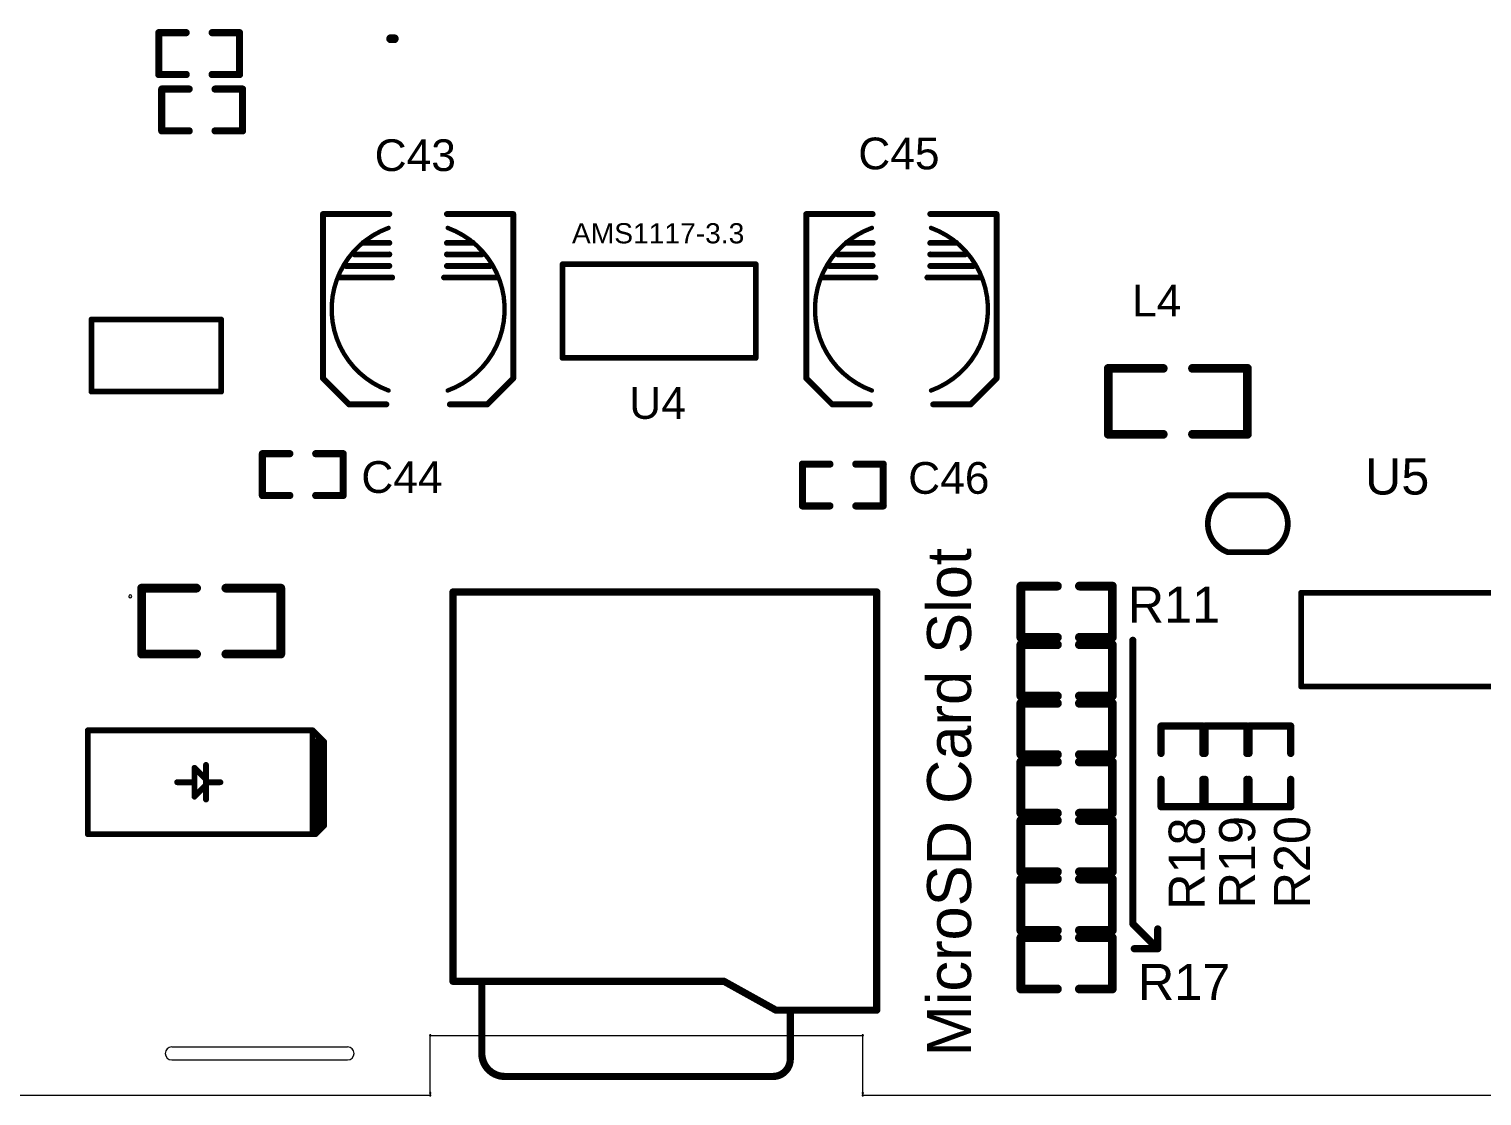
# Model space of a CAD drawing. Extents: x 183 to 535, y 17 to 466.
# Drawn here: x 273.8 to 324.2, y 98 to 135 of the extents above; entities that cross this region are included whole.
import ezdxf

# ---------------------------------------------------------------- set-up
doc = ezdxf.new("R2010")
doc.units = 0
doc.header["$MEASUREMENT"] = 0
doc.layers.get('0').update_dxf_attribs({"linetype": 'CONTINUOUS'})
doc.styles.get("Standard").update_dxf_attribs({"font": 'ARIAL.TTF'})

msp = doc.modelspace()

# ---------------------------------------------------------------- linework, layer by layer
at = {"color": 0, "lineweight": 0}
for p, q in [((287.685, 100.142), (302.685, 100.142)), ((287.685, 98.142), (287.685, 100.142)), ((302.685, 98.142), (302.685, 100.142)), ((254.766, 98.069), (287.685, 98.069)), ((302.685, 98.069), (339.266, 98.069))]:
    msp.add_line(p, q, dxfattribs=at)
at = {"color": 0, "linetype": 'Continuous', "lineweight": 0}
for p, q in [((278.716, 99.743), (284.816, 99.743)), ((278.716, 99.293), (284.816, 99.293))]:
    msp.add_line(p, q, dxfattribs=at)
at = {"color": 0, "lineweight": 0}
for points, const_width in [([(278.27, 134.912), (279.22, 134.912)], 0.25), ([(278.27, 133.462), (278.27, 134.912)], 0.25), ([(280.12, 134.912), (281.07, 134.912)], 0.25), ([(281.07, 133.462), (281.07, 134.912)], 0.25), ([(286.31, 134.702), (286.437, 134.702)], 0.305), ([(278.27, 133.462), (279.22, 133.462)], 0.25), ([(280.12, 133.462), (281.07, 133.462)], 0.25), ([(278.371, 132.957), (279.321, 132.957)], 0.25), ([(278.371, 131.507), (278.371, 132.957)], 0.25), ([(280.221, 132.957), (281.171, 132.957)], 0.25), ([(281.171, 131.507), (281.171, 132.957)], 0.25), ([(278.371, 131.507), (279.321, 131.507)], 0.25), ([(280.221, 131.507), (281.171, 131.507)], 0.25), ([(283.964, 128.623), (286.264, 128.623)], 0.203), ([(283.964, 122.923), (283.964, 128.623)], 0.203), ([(288.264, 128.623), (290.564, 128.623)], 0.203), ([(290.564, 122.923), (290.564, 128.623)], 0.203), ([(300.728, 122.923), (300.728, 128.623)], 0.203), ([(300.728, 128.623), (303.028, 128.623)], 0.203), ([(305.028, 128.623), (307.328, 128.623)], 0.203), ([(307.328, 122.923), (307.328, 128.623)], 0.203), ([(285.364, 127.623), (286.264, 127.623)], 0.203), ([(288.264, 127.623), (289.164, 127.623)], 0.203), ([(302.128, 127.623), (303.028, 127.623)], 0.203), ([(305.028, 127.623), (305.928, 127.623)], 0.203), ([(285.064, 127.223), (286.264, 127.223)], 0.203), ([(288.264, 127.223), (289.464, 127.223)], 0.203), ([(301.828, 127.223), (303.028, 127.223)], 0.203), ([(305.028, 127.223), (306.228, 127.223)], 0.203), ([(284.564, 126.423), (286.364, 126.423)], 0.203), ([(284.764, 126.823), (286.264, 126.823)], 0.203), ([(288.164, 126.423), (289.964, 126.423)], 0.203), ([(288.264, 126.823), (289.764, 126.823)], 0.203), ([(292.274, 126.884), (298.974, 126.884)], 0.2), ([(292.274, 123.634), (292.274, 126.884)], 0.2), ([(298.974, 123.634), (298.974, 126.884)], 0.2), ([(301.328, 126.423), (303.128, 126.423)], 0.203), ([(301.528, 126.823), (303.028, 126.823)], 0.203), ([(304.928, 126.423), (306.728, 126.423)], 0.203), ([(305.028, 126.823), (306.528, 126.823)], 0.203), ([(275.932, 122.466), (275.932, 124.966)], 0.2), ([(275.932, 124.966), (280.432, 124.966)], 0.2), ([(280.432, 122.466), (280.432, 124.966)], 0.2), ([(292.274, 123.634), (298.974, 123.634)], 0.2), ([(283.964, 122.923), (284.864, 122.023)], 0.203), ([(289.664, 122.023), (290.564, 122.923)], 0.203), ([(300.728, 122.923), (301.628, 122.023)], 0.203), ([(306.428, 122.023), (307.328, 122.923)], 0.203), ([(311.202, 120.986), (311.202, 123.272)], 0.305), ([(311.202, 123.272), (313.107, 123.272)], 0.305), ([(314.123, 123.272), (316.028, 123.272)], 0.305), ([(316.028, 120.986), (316.028, 123.272)], 0.305), ([(275.932, 122.466), (280.432, 122.466)], 0.2), ([(284.864, 122.023), (286.164, 122.023)], 0.203), ([(288.364, 122.023), (289.664, 122.023)], 0.203), ([(301.628, 122.023), (302.928, 122.023)], 0.203), ([(305.128, 122.023), (306.428, 122.023)], 0.203), ([(311.202, 120.986), (313.107, 120.986)], 0.305), ([(314.123, 120.986), (316.028, 120.986)], 0.305), ([(281.862, 120.314), (282.812, 120.314)], 0.25), ([(281.862, 118.864), (281.862, 120.314)], 0.25), ([(283.712, 120.314), (284.662, 120.314)], 0.25), ([(284.662, 118.864), (284.662, 120.314)], 0.25), ([(300.596, 118.502), (300.596, 119.952)], 0.25), ([(300.596, 119.952), (301.546, 119.952)], 0.25), ([(302.446, 119.952), (303.396, 119.952)], 0.25), ([(303.396, 118.502), (303.396, 119.952)], 0.25), ([(281.862, 118.864), (282.812, 118.864)], 0.25), ([(283.712, 118.864), (284.662, 118.864)], 0.25), ([(315.345, 118.871), (316.74, 118.871)], 0.2), ([(300.596, 118.502), (301.546, 118.502)], 0.25), ([(302.446, 118.502), (303.396, 118.502)], 0.25), ([(315.345, 116.899), (316.74, 116.899)], 0.2), ([(277.674, 115.652), (279.579, 115.652)], 0.305), ([(277.674, 113.366), (277.674, 115.652)], 0.305), ([(280.595, 115.652), (282.5, 115.652)], 0.305), ([(282.5, 113.366), (282.5, 115.652)], 0.305), ([(288.472, 115.519), (303.172, 115.519)], 0.25), ([(288.472, 102.019), (288.472, 115.519)], 0.25), ([(288.472, 115.519), (303.172, 115.519)], 0.25), ([(288.472, 102.019), (288.472, 115.519)], 0.25), ([(303.172, 101.019), (303.172, 115.519)], 0.25), ([(303.172, 101.019), (303.172, 115.519)], 0.25), ([(308.168, 113.944), (308.168, 115.722)], 0.305), ([(308.168, 115.722), (309.438, 115.722)], 0.305), ([(310.2, 115.722), (311.343, 115.722)], 0.305), ([(311.343, 113.944), (311.343, 115.722)], 0.305), ([(317.89, 115.491), (324.59, 115.491)], 0.2), ([(317.89, 112.241), (317.89, 115.491)], 0.2), ([(308.168, 113.944), (309.438, 113.944)], 0.305), ([(310.2, 113.944), (311.343, 113.944)], 0.305), ([(312.054, 104.52), (312.054, 113.842)], 0.25), ([(277.674, 113.366), (279.579, 113.366)], 0.305), ([(280.595, 113.366), (282.5, 113.366)], 0.305), ([(308.168, 111.912), (308.168, 113.69)], 0.305), ([(308.168, 113.69), (309.438, 113.69)], 0.305), ([(310.2, 113.69), (311.343, 113.69)], 0.305), ([(311.343, 111.912), (311.343, 113.69)], 0.305), ([(308.168, 111.912), (309.438, 111.912)], 0.305), ([(310.2, 111.912), (311.343, 111.912)], 0.305), ([(317.89, 112.241), (324.59, 112.241)], 0.2), ([(308.168, 109.88), (308.168, 111.658)], 0.305), ([(308.168, 111.658), (309.438, 111.658)], 0.305), ([(310.2, 111.658), (311.343, 111.658)], 0.305), ([(311.343, 109.88), (311.343, 111.658)], 0.305), ([(313.033, 110.871), (314.483, 110.871)], 0.25), ([(313.033, 109.921), (313.033, 110.871)], 0.25), ([(314.483, 109.921), (314.483, 110.871)], 0.25), ([(314.557, 110.871), (316.007, 110.871)], 0.25), ([(314.557, 109.921), (314.557, 110.871)], 0.25), ([(316.007, 109.921), (316.007, 110.871)], 0.25), ([(316.081, 110.871), (317.531, 110.871)], 0.25), ([(316.081, 109.921), (316.081, 110.871)], 0.25), ([(317.531, 109.921), (317.531, 110.871)], 0.25), ([(275.806, 107.121), (275.806, 110.721)], 0.203), ([(275.806, 110.721), (283.606, 110.721)], 0.203), ([(283.606, 110.721), (284.006, 110.321)], 0.203), ([(283.606, 107.221), (283.606, 110.721)], 0.203), ([(283.706, 107.121), (283.706, 110.321)], 0.203), ([(283.706, 110.321), (284.006, 110.021)], 0.203), ([(283.706, 107.521), (283.706, 110.321)], 0.203), ([(283.828, 107.242), (283.828, 110.499)], 0.203), ([(284.006, 107.421), (284.006, 110.321)], 0.203), ([(283.879, 107.893), (283.879, 110.149)], 0.203), ([(284.006, 107.821), (284.006, 110.021)], 0.203), ([(308.168, 109.88), (309.438, 109.88)], 0.305), ([(310.2, 109.88), (311.343, 109.88)], 0.305), ([(279.506, 109.421), (279.906, 109.021)], 0.203), ([(279.506, 108.921), (279.506, 109.421)], 0.203), ([(279.906, 108.321), (279.906, 109.521)], 0.203), ([(308.168, 107.848), (308.168, 109.626)], 0.305), ([(308.168, 109.626), (309.438, 109.626)], 0.305), ([(310.2, 109.626), (311.343, 109.626)], 0.305), ([(311.343, 107.848), (311.343, 109.626)], 0.305), ([(278.906, 108.921), (279.506, 108.921)], 0.203), ([(279.506, 108.421), (279.506, 108.921)], 0.203), ([(279.506, 108.421), (279.906, 108.821)], 0.203), ([(279.906, 108.821), (279.906, 109.021)], 0.203), ([(279.906, 108.921), (280.406, 108.921)], 0.203), ([(313.033, 108.071), (313.033, 109.021)], 0.25), ([(314.483, 108.071), (314.483, 109.021)], 0.25), ([(314.557, 108.071), (314.557, 109.021)], 0.25), ([(316.007, 108.071), (316.007, 109.021)], 0.25), ([(316.081, 108.071), (316.081, 109.021)], 0.25), ([(317.531, 108.071), (317.531, 109.021)], 0.25), ([(283.706, 107.521), (284.006, 107.821)], 0.203), ([(308.168, 107.848), (309.438, 107.848)], 0.305), ([(310.2, 107.848), (311.343, 107.848)], 0.305), ([(313.033, 108.071), (314.483, 108.071)], 0.25), ([(314.557, 108.071), (316.007, 108.071)], 0.25), ([(316.081, 108.071), (317.531, 108.071)], 0.25), ([(283.706, 107.121), (284.006, 107.421)], 0.203), ([(283.706, 107.121), (283.828, 107.242)], 0.203), ([(308.168, 105.816), (308.168, 107.594)], 0.305), ([(308.168, 107.594), (309.438, 107.594)], 0.305), ([(310.2, 107.594), (311.343, 107.594)], 0.305), ([(311.343, 105.816), (311.343, 107.594)], 0.305), ([(275.806, 107.121), (283.706, 107.121)], 0.203), ([(308.168, 105.816), (309.438, 105.816)], 0.305), ([(310.2, 105.816), (311.343, 105.816)], 0.305), ([(308.168, 103.784), (308.168, 105.562)], 0.305), ([(308.168, 105.562), (309.438, 105.562)], 0.305), ([(310.2, 105.562), (311.343, 105.562)], 0.305), ([(311.343, 103.784), (311.343, 105.562)], 0.305), ([(312.054, 104.012), (312.054, 104.52)], 0.25), ([(308.168, 103.784), (309.438, 103.784)], 0.305), ([(310.2, 103.784), (311.343, 103.784)], 0.305), ([(312.054, 104.012), (312.918, 103.149)], 0.25), ([(312.918, 103.149), (312.918, 103.834)], 0.25), ([(308.168, 101.752), (308.168, 103.53)], 0.305), ([(308.168, 103.53), (309.438, 103.53)], 0.305), ([(310.2, 103.53), (311.343, 103.53)], 0.305), ([(311.343, 101.752), (311.343, 103.53)], 0.305), ([(312.105, 103.149), (312.918, 103.149)], 0.25), ([(288.472, 102.019), (297.872, 102.019)], 0.25), ([(288.472, 102.019), (297.872, 102.019)], 0.25), ([(289.472, 99.519), (289.472, 102.019)], 0.25), ([(289.472, 99.519), (289.472, 102.019)], 0.25), ([(297.872, 102.019), (299.672, 101.019)], 0.25), ([(297.872, 102.019), (299.672, 101.019)], 0.25), ([(308.168, 101.752), (309.438, 101.752)], 0.305), ([(310.2, 101.752), (311.343, 101.752)], 0.305), ([(299.672, 101.019), (303.172, 101.019)], 0.25), ([(299.672, 101.019), (303.172, 101.019)], 0.25), ([(300.172, 99.319), (300.172, 101.019)], 0.25), ([(300.172, 99.319), (300.172, 101.019)], 0.25), ([(290.272, 98.719), (299.572, 98.719)], 0.25), ([(290.272, 98.719), (299.572, 98.719)], 0.25)]:
    msp.add_lwpolyline(points, dxfattribs=dict(at, const_width=const_width))
for points, const_width in [([(278.207, 134.912, 1), (278.332, 134.912, 1)], 0.125), ([(278.207, 134.912, 1), (278.332, 134.912, 1)], 0.125), ([(279.157, 134.912, 1), (279.282, 134.912, 1)], 0.125), ([(280.057, 134.912, 1), (280.182, 134.912, 1)], 0.125), ([(281.007, 134.912, 1), (281.132, 134.912, 1)], 0.125), ([(281.007, 134.912, 1), (281.132, 134.912, 1)], 0.125), ([(286.387, 134.702, 1), (286.234, 134.702, 1)], 0.152), ([(286.514, 134.702, 1), (286.361, 134.702, 1)], 0.152), ([(278.207, 133.462, 1), (278.332, 133.462, 1)], 0.125), ([(278.207, 133.462, 1), (278.332, 133.462, 1)], 0.125), ([(279.157, 133.462, 1), (279.282, 133.462, 1)], 0.125), ([(280.057, 133.462, 1), (280.182, 133.462, 1)], 0.125), ([(281.007, 133.462, 1), (281.132, 133.462, 1)], 0.125), ([(281.007, 133.462, 1), (281.132, 133.462, 1)], 0.125), ([(278.309, 132.957, 1), (278.434, 132.957, 1)], 0.125), ([(278.309, 132.957, 1), (278.434, 132.957, 1)], 0.125), ([(279.259, 132.957, 1), (279.384, 132.957, 1)], 0.125), ([(280.159, 132.957, 1), (280.284, 132.957, 1)], 0.125), ([(281.109, 132.957, 1), (281.234, 132.957, 1)], 0.125), ([(281.109, 132.957, 1), (281.234, 132.957, 1)], 0.125), ([(278.309, 131.507, 1), (278.434, 131.507, 1)], 0.125), ([(278.309, 131.507, 1), (278.434, 131.507, 1)], 0.125), ([(279.259, 131.507, 1), (279.384, 131.507, 1)], 0.125), ([(280.159, 131.507, 1), (280.284, 131.507, 1)], 0.125), ([(281.109, 131.507, 1), (281.234, 131.507, 1)], 0.125), ([(281.109, 131.507, 1), (281.234, 131.507, 1)], 0.125), ([(283.913, 128.623, 1), (284.015, 128.623, 1)], 0.102), ([(283.913, 128.623, 1), (284.015, 128.623, 1)], 0.102), ([(286.213, 128.623, 1), (286.315, 128.623, 1)], 0.102), ([(288.213, 128.623, 1), (288.315, 128.623, 1)], 0.102), ([(290.513, 128.623, 1), (290.615, 128.623, 1)], 0.102), ([(290.513, 128.623, 1), (290.615, 128.623, 1)], 0.102), ([(300.677, 128.623, 1), (300.779, 128.623, 1)], 0.102), ([(300.677, 128.623, 1), (300.779, 128.623, 1)], 0.102), ([(302.977, 128.623, 1), (303.079, 128.623, 1)], 0.102), ([(304.977, 128.623, 1), (305.079, 128.623, 1)], 0.102), ([(307.277, 128.623, 1), (307.379, 128.623, 1)], 0.102), ([(307.277, 128.623, 1), (307.379, 128.623, 1)], 0.102), ([(286.2, 128.142, 1), (286.276, 128.142, 1)], 0.0762), ([(288.252, 128.142, 1), (288.328, 128.142, 1)], 0.0762), ([(302.964, 128.142, 1), (303.04, 128.142, 1)], 0.0762), ([(305.016, 128.142, 1), (305.092, 128.142, 1)], 0.0762), ([(285.313, 127.623, 1), (285.415, 127.623, 1)], 0.102), ([(286.213, 127.623, 1), (286.315, 127.623, 1)], 0.102), ([(288.213, 127.623, 1), (288.315, 127.623, 1)], 0.102), ([(289.113, 127.623, 1), (289.215, 127.623, 1)], 0.102), ([(302.077, 127.623, 1), (302.179, 127.623, 1)], 0.102), ([(302.977, 127.623, 1), (303.079, 127.623, 1)], 0.102), ([(304.977, 127.623, 1), (305.079, 127.623, 1)], 0.102), ([(305.877, 127.623, 1), (305.979, 127.623, 1)], 0.102), ([(285.013, 127.223, 1), (285.115, 127.223, 1)], 0.102), ([(286.213, 127.223, 1), (286.315, 127.223, 1)], 0.102), ([(288.213, 127.223, 1), (288.315, 127.223, 1)], 0.102), ([(289.413, 127.223, 1), (289.515, 127.223, 1)], 0.102), ([(301.777, 127.223, 1), (301.879, 127.223, 1)], 0.102), ([(302.977, 127.223, 1), (303.079, 127.223, 1)], 0.102), ([(304.977, 127.223, 1), (305.079, 127.223, 1)], 0.102), ([(306.177, 127.223, 1), (306.279, 127.223, 1)], 0.102), ([(284.513, 126.423, 1), (284.615, 126.423, 1)], 0.102), ([(284.713, 126.823, 1), (284.815, 126.823, 1)], 0.102), ([(286.213, 126.823, 1), (286.315, 126.823, 1)], 0.102), ([(286.313, 126.423, 1), (286.415, 126.423, 1)], 0.102), ([(288.113, 126.423, 1), (288.215, 126.423, 1)], 0.102), ([(288.213, 126.823, 1), (288.315, 126.823, 1)], 0.102), ([(289.713, 126.823, 1), (289.815, 126.823, 1)], 0.102), ([(289.913, 126.423, 1), (290.015, 126.423, 1)], 0.102), ([(292.324, 126.884, 1), (292.224, 126.884, 1)], 0.1), ([(292.324, 126.884, 1), (292.224, 126.884, 1)], 0.1), ([(299.024, 126.884, 1), (298.924, 126.884, 1)], 0.1), ([(299.024, 126.884, 1), (298.924, 126.884, 1)], 0.1), ([(301.277, 126.423, 1), (301.379, 126.423, 1)], 0.102), ([(301.477, 126.823, 1), (301.579, 126.823, 1)], 0.102), ([(302.977, 126.823, 1), (303.079, 126.823, 1)], 0.102), ([(303.077, 126.423, 1), (303.179, 126.423, 1)], 0.102), ([(304.877, 126.423, 1), (304.979, 126.423, 1)], 0.102), ([(304.977, 126.823, 1), (305.079, 126.823, 1)], 0.102), ([(306.477, 126.823, 1), (306.579, 126.823, 1)], 0.102), ([(306.677, 126.423, 1), (306.779, 126.423, 1)], 0.102), ([(275.882, 124.966, 1), (275.982, 124.966, 1)], 0.1), ([(275.882, 124.966, 1), (275.982, 124.966, 1)], 0.1), ([(280.382, 124.966, 1), (280.482, 124.966, 1)], 0.1), ([(280.382, 124.966, 1), (280.482, 124.966, 1)], 0.1), ([(292.324, 123.634, 1), (292.224, 123.634, 1)], 0.1), ([(292.324, 123.634, 1), (292.224, 123.634, 1)], 0.1), ([(299.024, 123.634, 1), (298.924, 123.634, 1)], 0.1), ([(299.024, 123.634, 1), (298.924, 123.634, 1)], 0.1), ([(283.913, 122.923, 1), (284.015, 122.923, 1)], 0.102), ([(283.913, 122.923, 1), (284.015, 122.923, 1)], 0.102), ([(290.513, 122.923, 1), (290.615, 122.923, 1)], 0.102), ([(290.513, 122.923, 1), (290.615, 122.923, 1)], 0.102), ([(300.677, 122.923, 1), (300.779, 122.923, 1)], 0.102), ([(300.677, 122.923, 1), (300.779, 122.923, 1)], 0.102), ([(307.277, 122.923, 1), (307.379, 122.923, 1)], 0.102), ([(307.277, 122.923, 1), (307.379, 122.923, 1)], 0.102), ([(311.279, 123.272, 1), (311.126, 123.272, 1)], 0.152), ([(311.279, 123.272, 1), (311.126, 123.272, 1)], 0.152), ([(313.184, 123.272, 1), (313.031, 123.272, 1)], 0.152), ([(314.2, 123.272, 1), (314.047, 123.272, 1)], 0.152), ([(316.105, 123.272, 1), (315.952, 123.272, 1)], 0.152), ([(316.105, 123.272, 1), (315.952, 123.272, 1)], 0.152), ([(275.882, 122.466, 1), (275.982, 122.466, 1)], 0.1), ([(275.882, 122.466, 1), (275.982, 122.466, 1)], 0.1), ([(280.382, 122.466, 1), (280.482, 122.466, 1)], 0.1), ([(280.382, 122.466, 1), (280.482, 122.466, 1)], 0.1), ([(286.2, 122.504, 1), (286.276, 122.504, 1)], 0.0762), ([(288.252, 122.504, 1), (288.328, 122.504, 1)], 0.0762), ([(302.964, 122.504, 1), (303.04, 122.504, 1)], 0.0762), ([(305.016, 122.504, 1), (305.092, 122.504, 1)], 0.0762), ([(284.813, 122.023, 1), (284.915, 122.023, 1)], 0.102), ([(284.813, 122.023, 1), (284.915, 122.023, 1)], 0.102), ([(286.113, 122.023, 1), (286.215, 122.023, 1)], 0.102), ([(288.313, 122.023, 1), (288.415, 122.023, 1)], 0.102), ([(289.613, 122.023, 1), (289.715, 122.023, 1)], 0.102), ([(289.613, 122.023, 1), (289.715, 122.023, 1)], 0.102), ([(301.577, 122.023, 1), (301.679, 122.023, 1)], 0.102), ([(301.577, 122.023, 1), (301.679, 122.023, 1)], 0.102), ([(302.877, 122.023, 1), (302.979, 122.023, 1)], 0.102), ([(305.077, 122.023, 1), (305.179, 122.023, 1)], 0.102), ([(306.377, 122.023, 1), (306.479, 122.023, 1)], 0.102), ([(306.377, 122.023, 1), (306.479, 122.023, 1)], 0.102), ([(311.279, 120.986, 1), (311.126, 120.986, 1)], 0.152), ([(311.279, 120.986, 1), (311.126, 120.986, 1)], 0.152), ([(313.184, 120.986, 1), (313.031, 120.986, 1)], 0.152), ([(314.2, 120.986, 1), (314.047, 120.986, 1)], 0.152), ([(316.105, 120.986, 1), (315.952, 120.986, 1)], 0.152), ([(316.105, 120.986, 1), (315.952, 120.986, 1)], 0.152), ([(281.925, 120.314, 1), (281.8, 120.314, 1)], 0.125), ([(281.925, 120.314, 1), (281.8, 120.314, 1)], 0.125), ([(282.875, 120.314, 1), (282.75, 120.314, 1)], 0.125), ([(283.775, 120.314, 1), (283.65, 120.314, 1)], 0.125), ([(284.725, 120.314, 1), (284.6, 120.314, 1)], 0.125), ([(284.725, 120.314, 1), (284.6, 120.314, 1)], 0.125), ([(300.659, 119.952, 1), (300.534, 119.952, 1)], 0.125), ([(300.659, 119.952, 1), (300.534, 119.952, 1)], 0.125), ([(301.609, 119.952, 1), (301.484, 119.952, 1)], 0.125), ([(302.509, 119.952, 1), (302.384, 119.952, 1)], 0.125), ([(303.459, 119.952, 1), (303.334, 119.952, 1)], 0.125), ([(303.459, 119.952, 1), (303.334, 119.952, 1)], 0.125), ([(281.925, 118.864, 1), (281.8, 118.864, 1)], 0.125), ([(281.925, 118.864, 1), (281.8, 118.864, 1)], 0.125), ([(282.875, 118.864, 1), (282.75, 118.864, 1)], 0.125), ([(283.775, 118.864, 1), (283.65, 118.864, 1)], 0.125), ([(284.725, 118.864, 1), (284.6, 118.864, 1)], 0.125), ([(284.725, 118.864, 1), (284.6, 118.864, 1)], 0.125), ([(315.395, 118.871, 1), (315.295, 118.871, 1)], 0.1), ([(315.395, 118.871, 1), (315.295, 118.871, 1)], 0.1), ([(316.79, 118.871, 1), (316.69, 118.871, 1)], 0.1), ([(316.79, 118.871, 1), (316.69, 118.871, 1)], 0.1), ([(300.659, 118.502, 1), (300.534, 118.502, 1)], 0.125), ([(300.659, 118.502, 1), (300.534, 118.502, 1)], 0.125), ([(301.609, 118.502, 1), (301.484, 118.502, 1)], 0.125), ([(302.509, 118.502, 1), (302.384, 118.502, 1)], 0.125), ([(303.459, 118.502, 1), (303.334, 118.502, 1)], 0.125), ([(303.459, 118.502, 1), (303.334, 118.502, 1)], 0.125), ([(315.395, 116.899, 1), (315.295, 116.899, 1)], 0.1), ([(315.395, 116.899, 1), (315.295, 116.899, 1)], 0.1), ([(316.79, 116.899, 1), (316.69, 116.899, 1)], 0.1), ([(316.79, 116.899, 1), (316.69, 116.899, 1)], 0.1), ([(277.751, 115.652, 1), (277.598, 115.652, 1)], 0.152), ([(277.751, 115.652, 1), (277.598, 115.652, 1)], 0.152), ([(279.656, 115.652, 1), (279.503, 115.652, 1)], 0.152), ([(280.672, 115.652, 1), (280.519, 115.652, 1)], 0.152), ([(282.577, 115.652, 1), (282.424, 115.652, 1)], 0.152), ([(282.577, 115.652, 1), (282.424, 115.652, 1)], 0.152), ([(288.472, 115.581, 1), (288.472, 115.456, 1)], 0.125), ([(288.472, 115.581, 1), (288.472, 115.456, 1)], 0.125), ([(303.172, 115.581, 1), (303.172, 115.456, 1)], 0.125), ([(303.172, 115.581, 1), (303.172, 115.456, 1)], 0.125), ([(303.172, 115.581, 1), (303.172, 115.456, 1)], 0.125), ([(303.172, 115.581, 1), (303.172, 115.456, 1)], 0.125), ([(308.245, 115.722, 1), (308.092, 115.722, 1)], 0.152), ([(308.245, 115.722, 1), (308.092, 115.722, 1)], 0.152), ([(309.515, 115.722, 1), (309.362, 115.722, 1)], 0.152), ([(310.277, 115.722, 1), (310.124, 115.722, 1)], 0.152), ([(311.42, 115.722, 1), (311.267, 115.722, 1)], 0.152), ([(311.42, 115.722, 1), (311.267, 115.722, 1)], 0.152), ([(317.84, 115.491, 1), (317.94, 115.491, 1)], 0.1), ([(317.84, 115.491, 1), (317.94, 115.491, 1)], 0.1), ([(308.245, 113.944, 1), (308.092, 113.944, 1)], 0.152), ([(308.245, 113.944, 1), (308.092, 113.944, 1)], 0.152), ([(309.515, 113.944, 1), (309.362, 113.944, 1)], 0.152), ([(310.277, 113.944, 1), (310.124, 113.944, 1)], 0.152), ([(311.42, 113.944, 1), (311.267, 113.944, 1)], 0.152), ([(311.42, 113.944, 1), (311.267, 113.944, 1)], 0.152), ([(311.992, 113.842, 1), (312.117, 113.842, 1)], 0.125), ([(277.751, 113.366, 1), (277.598, 113.366, 1)], 0.152), ([(277.751, 113.366, 1), (277.598, 113.366, 1)], 0.152), ([(279.656, 113.366, 1), (279.503, 113.366, 1)], 0.152), ([(280.672, 113.366, 1), (280.519, 113.366, 1)], 0.152), ([(282.577, 113.366, 1), (282.424, 113.366, 1)], 0.152), ([(282.577, 113.366, 1), (282.424, 113.366, 1)], 0.152), ([(308.245, 113.69, 1), (308.092, 113.69, 1)], 0.152), ([(308.245, 113.69, 1), (308.092, 113.69, 1)], 0.152), ([(309.515, 113.69, 1), (309.362, 113.69, 1)], 0.152), ([(310.277, 113.69, 1), (310.124, 113.69, 1)], 0.152), ([(311.42, 113.69, 1), (311.267, 113.69, 1)], 0.152), ([(311.42, 113.69, 1), (311.267, 113.69, 1)], 0.152), ([(308.245, 111.912, 1), (308.092, 111.912, 1)], 0.152), ([(308.245, 111.912, 1), (308.092, 111.912, 1)], 0.152), ([(309.515, 111.912, 1), (309.362, 111.912, 1)], 0.152), ([(310.277, 111.912, 1), (310.124, 111.912, 1)], 0.152), ([(311.42, 111.912, 1), (311.267, 111.912, 1)], 0.152), ([(311.42, 111.912, 1), (311.267, 111.912, 1)], 0.152), ([(317.84, 112.241, 1), (317.94, 112.241, 1)], 0.1), ([(317.84, 112.241, 1), (317.94, 112.241, 1)], 0.1), ([(308.245, 111.658, 1), (308.092, 111.658, 1)], 0.152), ([(308.245, 111.658, 1), (308.092, 111.658, 1)], 0.152), ([(309.515, 111.658, 1), (309.362, 111.658, 1)], 0.152), ([(310.277, 111.658, 1), (310.124, 111.658, 1)], 0.152), ([(311.42, 111.658, 1), (311.267, 111.658, 1)], 0.152), ([(311.42, 111.658, 1), (311.267, 111.658, 1)], 0.152), ([(313.033, 110.933, 1), (313.033, 110.808, 1)], 0.125), ([(313.033, 110.933, 1), (313.033, 110.808, 1)], 0.125), ([(314.483, 110.933, 1), (314.483, 110.808, 1)], 0.125), ([(314.483, 110.933, 1), (314.483, 110.808, 1)], 0.125), ([(314.557, 110.933, 1), (314.557, 110.808, 1)], 0.125), ([(314.557, 110.933, 1), (314.557, 110.808, 1)], 0.125), ([(316.007, 110.933, 1), (316.007, 110.808, 1)], 0.125), ([(316.007, 110.933, 1), (316.007, 110.808, 1)], 0.125), ([(316.081, 110.933, 1), (316.081, 110.808, 1)], 0.125), ([(316.081, 110.933, 1), (316.081, 110.808, 1)], 0.125), ([(317.531, 110.933, 1), (317.531, 110.808, 1)], 0.125), ([(317.531, 110.933, 1), (317.531, 110.808, 1)], 0.125), ([(275.756, 110.721, 1), (275.857, 110.721, 1)], 0.102), ([(275.756, 110.721, 1), (275.857, 110.721, 1)], 0.102), ([(283.556, 110.721, 1), (283.657, 110.721, 1)], 0.102), ([(283.556, 110.721, 1), (283.657, 110.721, 1)], 0.102), ([(283.556, 110.721, 1), (283.657, 110.721, 1)], 0.102), ([(283.656, 110.321, 1), (283.757, 110.321, 1)], 0.102), ([(283.656, 110.321, 1), (283.757, 110.321, 1)], 0.102), ([(283.656, 110.321, 1), (283.757, 110.321, 1)], 0.102), ([(283.777, 110.499, 1), (283.879, 110.499, 1)], 0.102), ([(283.956, 110.321, 1), (284.057, 110.321, 1)], 0.102), ([(283.956, 110.321, 1), (284.057, 110.321, 1)], 0.102), ([(283.828, 110.149, 1), (283.929, 110.149, 1)], 0.102), ([(283.956, 110.021, 1), (284.057, 110.021, 1)], 0.102), ([(283.956, 110.021, 1), (284.057, 110.021, 1)], 0.102), ([(308.245, 109.88, 1), (308.092, 109.88, 1)], 0.152), ([(308.245, 109.88, 1), (308.092, 109.88, 1)], 0.152), ([(309.515, 109.88, 1), (309.362, 109.88, 1)], 0.152), ([(310.277, 109.88, 1), (310.124, 109.88, 1)], 0.152), ([(311.42, 109.88, 1), (311.267, 109.88, 1)], 0.152), ([(311.42, 109.88, 1), (311.267, 109.88, 1)], 0.152), ([(313.033, 109.983, 1), (313.033, 109.858, 1)], 0.125), ([(314.483, 109.983, 1), (314.483, 109.858, 1)], 0.125), ([(314.557, 109.983, 1), (314.557, 109.858, 1)], 0.125), ([(316.007, 109.983, 1), (316.007, 109.858, 1)], 0.125), ([(316.081, 109.983, 1), (316.081, 109.858, 1)], 0.125), ([(317.531, 109.983, 1), (317.531, 109.858, 1)], 0.125), ([(279.456, 109.421, 1), (279.557, 109.421, 1)], 0.102), ([(279.456, 109.421, 1), (279.557, 109.421, 1)], 0.102), ([(279.856, 109.521, 1), (279.957, 109.521, 1)], 0.102), ([(308.245, 109.626, 1), (308.092, 109.626, 1)], 0.152), ([(308.245, 109.626, 1), (308.092, 109.626, 1)], 0.152), ([(309.515, 109.626, 1), (309.362, 109.626, 1)], 0.152), ([(310.277, 109.626, 1), (310.124, 109.626, 1)], 0.152), ([(311.42, 109.626, 1), (311.267, 109.626, 1)], 0.152), ([(311.42, 109.626, 1), (311.267, 109.626, 1)], 0.152), ([(278.856, 108.921, 1), (278.957, 108.921, 1)], 0.102), ([(279.456, 108.921, 1), (279.557, 108.921, 1)], 0.102), ([(279.456, 108.921, 1), (279.557, 108.921, 1)], 0.102), ([(279.456, 108.921, 1), (279.557, 108.921, 1)], 0.102), ([(279.856, 109.021, 1), (279.957, 109.021, 1)], 0.102), ([(279.856, 109.021, 1), (279.957, 109.021, 1)], 0.102), ([(279.856, 108.921, 1), (279.957, 108.921, 1)], 0.102), ([(279.856, 108.821, 1), (279.957, 108.821, 1)], 0.102), ([(279.856, 108.821, 1), (279.957, 108.821, 1)], 0.102), ([(280.356, 108.921, 1), (280.457, 108.921, 1)], 0.102), ([(313.033, 109.083, 1), (313.033, 108.958, 1)], 0.125), ([(314.483, 109.083, 1), (314.483, 108.958, 1)], 0.125), ([(314.557, 109.083, 1), (314.557, 108.958, 1)], 0.125), ([(316.007, 109.083, 1), (316.007, 108.958, 1)], 0.125), ([(316.081, 109.083, 1), (316.081, 108.958, 1)], 0.125), ([(317.531, 109.083, 1), (317.531, 108.958, 1)], 0.125), ([(279.456, 108.421, 1), (279.557, 108.421, 1)], 0.102), ([(279.456, 108.421, 1), (279.557, 108.421, 1)], 0.102), ([(279.856, 108.321, 1), (279.957, 108.321, 1)], 0.102), ([(283.828, 107.893, 1), (283.929, 107.893, 1)], 0.102), ([(283.956, 107.821, 1), (284.057, 107.821, 1)], 0.102), ([(283.956, 107.821, 1), (284.057, 107.821, 1)], 0.102), ([(308.245, 107.848, 1), (308.092, 107.848, 1)], 0.152), ([(308.245, 107.848, 1), (308.092, 107.848, 1)], 0.152), ([(309.515, 107.848, 1), (309.362, 107.848, 1)], 0.152), ([(310.277, 107.848, 1), (310.124, 107.848, 1)], 0.152), ([(311.42, 107.848, 1), (311.267, 107.848, 1)], 0.152), ([(311.42, 107.848, 1), (311.267, 107.848, 1)], 0.152), ([(313.033, 108.133, 1), (313.033, 108.008, 1)], 0.125), ([(313.033, 108.133, 1), (313.033, 108.008, 1)], 0.125), ([(314.483, 108.133, 1), (314.483, 108.008, 1)], 0.125), ([(314.483, 108.133, 1), (314.483, 108.008, 1)], 0.125), ([(314.557, 108.133, 1), (314.557, 108.008, 1)], 0.125), ([(314.557, 108.133, 1), (314.557, 108.008, 1)], 0.125), ([(316.007, 108.133, 1), (316.007, 108.008, 1)], 0.125), ([(316.007, 108.133, 1), (316.007, 108.008, 1)], 0.125), ([(316.081, 108.133, 1), (316.081, 108.008, 1)], 0.125), ([(316.081, 108.133, 1), (316.081, 108.008, 1)], 0.125), ([(317.531, 108.133, 1), (317.531, 108.008, 1)], 0.125), ([(317.531, 108.133, 1), (317.531, 108.008, 1)], 0.125), ([(283.656, 107.521, 1), (283.757, 107.521, 1)], 0.102), ([(283.656, 107.521, 1), (283.757, 107.521, 1)], 0.102), ([(283.777, 107.242, 1), (283.879, 107.242, 1)], 0.102), ([(283.777, 107.242, 1), (283.879, 107.242, 1)], 0.102), ([(283.956, 107.421, 1), (284.057, 107.421, 1)], 0.102), ([(283.956, 107.421, 1), (284.057, 107.421, 1)], 0.102), ([(308.245, 107.594, 1), (308.092, 107.594, 1)], 0.152), ([(308.245, 107.594, 1), (308.092, 107.594, 1)], 0.152), ([(309.515, 107.594, 1), (309.362, 107.594, 1)], 0.152), ([(310.277, 107.594, 1), (310.124, 107.594, 1)], 0.152), ([(311.42, 107.594, 1), (311.267, 107.594, 1)], 0.152), ([(311.42, 107.594, 1), (311.267, 107.594, 1)], 0.152), ([(275.756, 107.121, 1), (275.857, 107.121, 1)], 0.102), ([(275.756, 107.121, 1), (275.857, 107.121, 1)], 0.102), ([(283.556, 107.221, 1), (283.657, 107.221, 1)], 0.102), ([(283.656, 107.121, 1), (283.757, 107.121, 1)], 0.102), ([(283.656, 107.121, 1), (283.757, 107.121, 1)], 0.102), ([(283.656, 107.121, 1), (283.757, 107.121, 1)], 0.102), ([(283.656, 107.121, 1), (283.757, 107.121, 1)], 0.102), ([(308.245, 105.816, 1), (308.092, 105.816, 1)], 0.152), ([(308.245, 105.816, 1), (308.092, 105.816, 1)], 0.152), ([(309.515, 105.816, 1), (309.362, 105.816, 1)], 0.152), ([(310.277, 105.816, 1), (310.124, 105.816, 1)], 0.152), ([(311.42, 105.816, 1), (311.267, 105.816, 1)], 0.152), ([(311.42, 105.816, 1), (311.267, 105.816, 1)], 0.152), ([(308.245, 105.562, 1), (308.092, 105.562, 1)], 0.152), ([(308.245, 105.562, 1), (308.092, 105.562, 1)], 0.152), ([(309.515, 105.562, 1), (309.362, 105.562, 1)], 0.152), ([(310.277, 105.562, 1), (310.124, 105.562, 1)], 0.152), ([(311.42, 105.562, 1), (311.267, 105.562, 1)], 0.152), ([(311.42, 105.562, 1), (311.267, 105.562, 1)], 0.152), ([(311.992, 104.52, 1), (312.117, 104.52, 1)], 0.125), ([(311.992, 104.52, 1), (312.117, 104.52, 1)], 0.125), ([(308.245, 103.784, 1), (308.092, 103.784, 1)], 0.152), ([(308.245, 103.784, 1), (308.092, 103.784, 1)], 0.152), ([(309.515, 103.784, 1), (309.362, 103.784, 1)], 0.152), ([(310.277, 103.784, 1), (310.124, 103.784, 1)], 0.152), ([(311.42, 103.784, 1), (311.267, 103.784, 1)], 0.152), ([(311.42, 103.784, 1), (311.267, 103.784, 1)], 0.152), ([(311.992, 104.012, 1), (312.117, 104.012, 1)], 0.125), ([(311.992, 104.012, 1), (312.117, 104.012, 1)], 0.125), ([(312.856, 103.834, 1), (312.981, 103.834, 1)], 0.125), ([(308.245, 103.53, 1), (308.092, 103.53, 1)], 0.152), ([(308.245, 103.53, 1), (308.092, 103.53, 1)], 0.152), ([(309.515, 103.53, 1), (309.362, 103.53, 1)], 0.152), ([(310.277, 103.53, 1), (310.124, 103.53, 1)], 0.152), ([(311.42, 103.53, 1), (311.267, 103.53, 1)], 0.152), ([(311.42, 103.53, 1), (311.267, 103.53, 1)], 0.152), ([(312.043, 103.149, 1), (312.168, 103.149, 1)], 0.125), ([(312.856, 103.149, 1), (312.981, 103.149, 1)], 0.125), ([(312.856, 103.149, 1), (312.981, 103.149, 1)], 0.125), ([(312.856, 103.149, 1), (312.981, 103.149, 1)], 0.125), ([(288.472, 102.081, 1), (288.472, 101.956, 1)], 0.125), ([(288.472, 102.081, 1), (288.472, 101.956, 1)], 0.125), ([(288.472, 102.081, 1), (288.472, 101.956, 1)], 0.125), ([(288.472, 102.081, 1), (288.472, 101.956, 1)], 0.125), ([(289.472, 102.081, 1), (289.472, 101.956, 1)], 0.125), ([(289.472, 102.081, 1), (289.472, 101.956, 1)], 0.125), ([(297.872, 102.081, 1), (297.872, 101.956, 1)], 0.125), ([(297.872, 102.081, 1), (297.872, 101.956, 1)], 0.125), ([(297.872, 102.081, 1), (297.872, 101.956, 1)], 0.125), ([(297.872, 102.081, 1), (297.872, 101.956, 1)], 0.125), ([(308.245, 101.752, 1), (308.092, 101.752, 1)], 0.152), ([(308.245, 101.752, 1), (308.092, 101.752, 1)], 0.152), ([(309.515, 101.752, 1), (309.362, 101.752, 1)], 0.152), ([(310.277, 101.752, 1), (310.124, 101.752, 1)], 0.152), ([(311.42, 101.752, 1), (311.267, 101.752, 1)], 0.152), ([(311.42, 101.752, 1), (311.267, 101.752, 1)], 0.152), ([(299.672, 101.081, 1), (299.672, 100.956, 1)], 0.125), ([(299.672, 101.081, 1), (299.672, 100.956, 1)], 0.125), ([(299.672, 101.081, 1), (299.672, 100.956, 1)], 0.125), ([(299.672, 101.081, 1), (299.672, 100.956, 1)], 0.125), ([(300.172, 101.081, 1), (300.172, 100.956, 1)], 0.125), ([(300.172, 101.081, 1), (300.172, 100.956, 1)], 0.125), ([(303.172, 101.081, 1), (303.172, 100.956, 1)], 0.125), ([(303.172, 101.081, 1), (303.172, 100.956, 1)], 0.125), ([(303.172, 101.081, 1), (303.172, 100.956, 1)], 0.125), ([(303.172, 101.081, 1), (303.172, 100.956, 1)], 0.125), ([(289.472, 99.581, 1), (289.472, 99.456, 1)], 0.125), ([(289.472, 99.581, 1), (289.472, 99.456, 1)], 0.125), ([(289.472, 99.581, 1), (289.472, 99.456, 1)], 0.125), ([(289.472, 99.581, 1), (289.472, 99.456, 1)], 0.125), ([(300.172, 99.381, 1), (300.172, 99.256, 1)], 0.125), ([(300.172, 99.381, 1), (300.172, 99.256, 1)], 0.125), ([(300.172, 99.381, 1), (300.172, 99.256, 1)], 0.125), ([(300.172, 99.381, 1), (300.172, 99.256, 1)], 0.125), ([(290.272, 98.781, 1), (290.272, 98.656, 1)], 0.125), ([(290.272, 98.781, 1), (290.272, 98.656, 1)], 0.125), ([(290.272, 98.781, 1), (290.272, 98.656, 1)], 0.125), ([(290.272, 98.781, 1), (290.272, 98.656, 1)], 0.125), ([(299.572, 98.781, 1), (299.572, 98.656, 1)], 0.125), ([(299.572, 98.781, 1), (299.572, 98.656, 1)], 0.125), ([(299.572, 98.781, 1), (299.572, 98.656, 1)], 0.125), ([(299.572, 98.781, 1), (299.572, 98.656, 1)], 0.125)]:
    msp.add_lwpolyline(points, format="xyb", close=True, dxfattribs=dict(at, const_width=const_width))
for points, const_width in [([(286.238, 122.504, -0.700208), (286.238, 128.142)], 0.152), ([(288.29, 128.142, -0.700208), (288.29, 122.504)], 0.152), ([(303.002, 122.504, -0.700208), (303.002, 128.142)], 0.152), ([(305.054, 128.142, -0.700208), (305.054, 122.504)], 0.152), ([(315.345, 116.899, -0.699428), (315.345, 118.871)], 0.2), ([(316.74, 118.871, -0.699428), (316.74, 116.899)], 0.2), ([(290.272, 98.719, -0.414214), (289.472, 99.519)], 0.25), ([(290.272, 98.719, -0.414214), (289.472, 99.519)], 0.25), ([(300.172, 99.319, -0.414214), (299.572, 98.719)], 0.25), ([(300.172, 99.319, -0.414214), (299.572, 98.719)], 0.25)]:
    msp.add_lwpolyline(points, format="xyb", dxfattribs=dict(at, const_width=const_width))
for centre, radius, start, end in [((277.279, 115.367), 0.05, 0, 180), ((277.279, 115.367), 0.05, 180, 0), ((287.685, 100.142), 0.025, 0, 180), ((287.685, 100.142), 0.025, 0, 180), ((287.685, 100.142), 0.025, 180, 0), ((287.685, 100.142), 0.025, 180, 0), ((302.685, 100.142), 0.025, 0, 180), ((302.685, 100.142), 0.025, 0, 180), ((302.685, 100.142), 0.025, 180, 0), ((302.685, 100.142), 0.025, 180, 0), ((278.716, 99.518), 0.225, 90, 180), ((278.716, 99.518), 0.225, 180, 270), ((284.816, 99.518), 0.225, 0, 90), ((284.816, 99.518), 0.225, 270, 0), ((287.685, 98.142), 0.025, 0, 180), ((287.685, 98.142), 0.025, 180, 0), ((287.685, 98.069), 0.025, 0, 180), ((287.685, 98.069), 0.025, 180, 0), ((302.685, 98.142), 0.025, 0, 180), ((302.685, 98.142), 0.025, 180, 0), ((302.685, 98.069), 0.025, 0, 180), ((302.685, 98.069), 0.025, 180, 0)]:
    msp.add_arc(centre, radius, start, end, dxfattribs=at)

# ---------------------------------------------------------------- texts
for s, height, p in [('C43', 1.1, (285.755, 130.114)), ('C45', 1.1, (302.53, 130.174)), ('AMS1117-3.3', 0.7, (292.599, 127.606)), ('L4', 1.1, (312.027, 125.072)), ('U4', 1.1, (294.586, 121.522)), ('C46', 1.1, (304.262, 118.923))]:
    msp.add_text(s, height=height, dxfattribs=at).set_placement(p)
for s, height, rotation, p in [('C44', 1.1, 360, (285.294, 118.954)), ('U5', 1.25, 360, (320.106, 118.897)), ('MicroSD Card Slot', 1.524, 90, (306.441, 99.415)), ('R11', 1.25, 360, (311.877, 114.452)), ('R18', 1.25, 90, (314.546, 104.495)), ('R19', 1.25, 90, (316.296, 104.546)), ('R20', 1.25, 90, (318.201, 104.546)), ('R17', 1.25, 360, (312.232, 101.371))]:
    msp.add_text(s, height=height, rotation=rotation, dxfattribs=at).set_placement(p)

doc.saveas('drawing.dxf')
